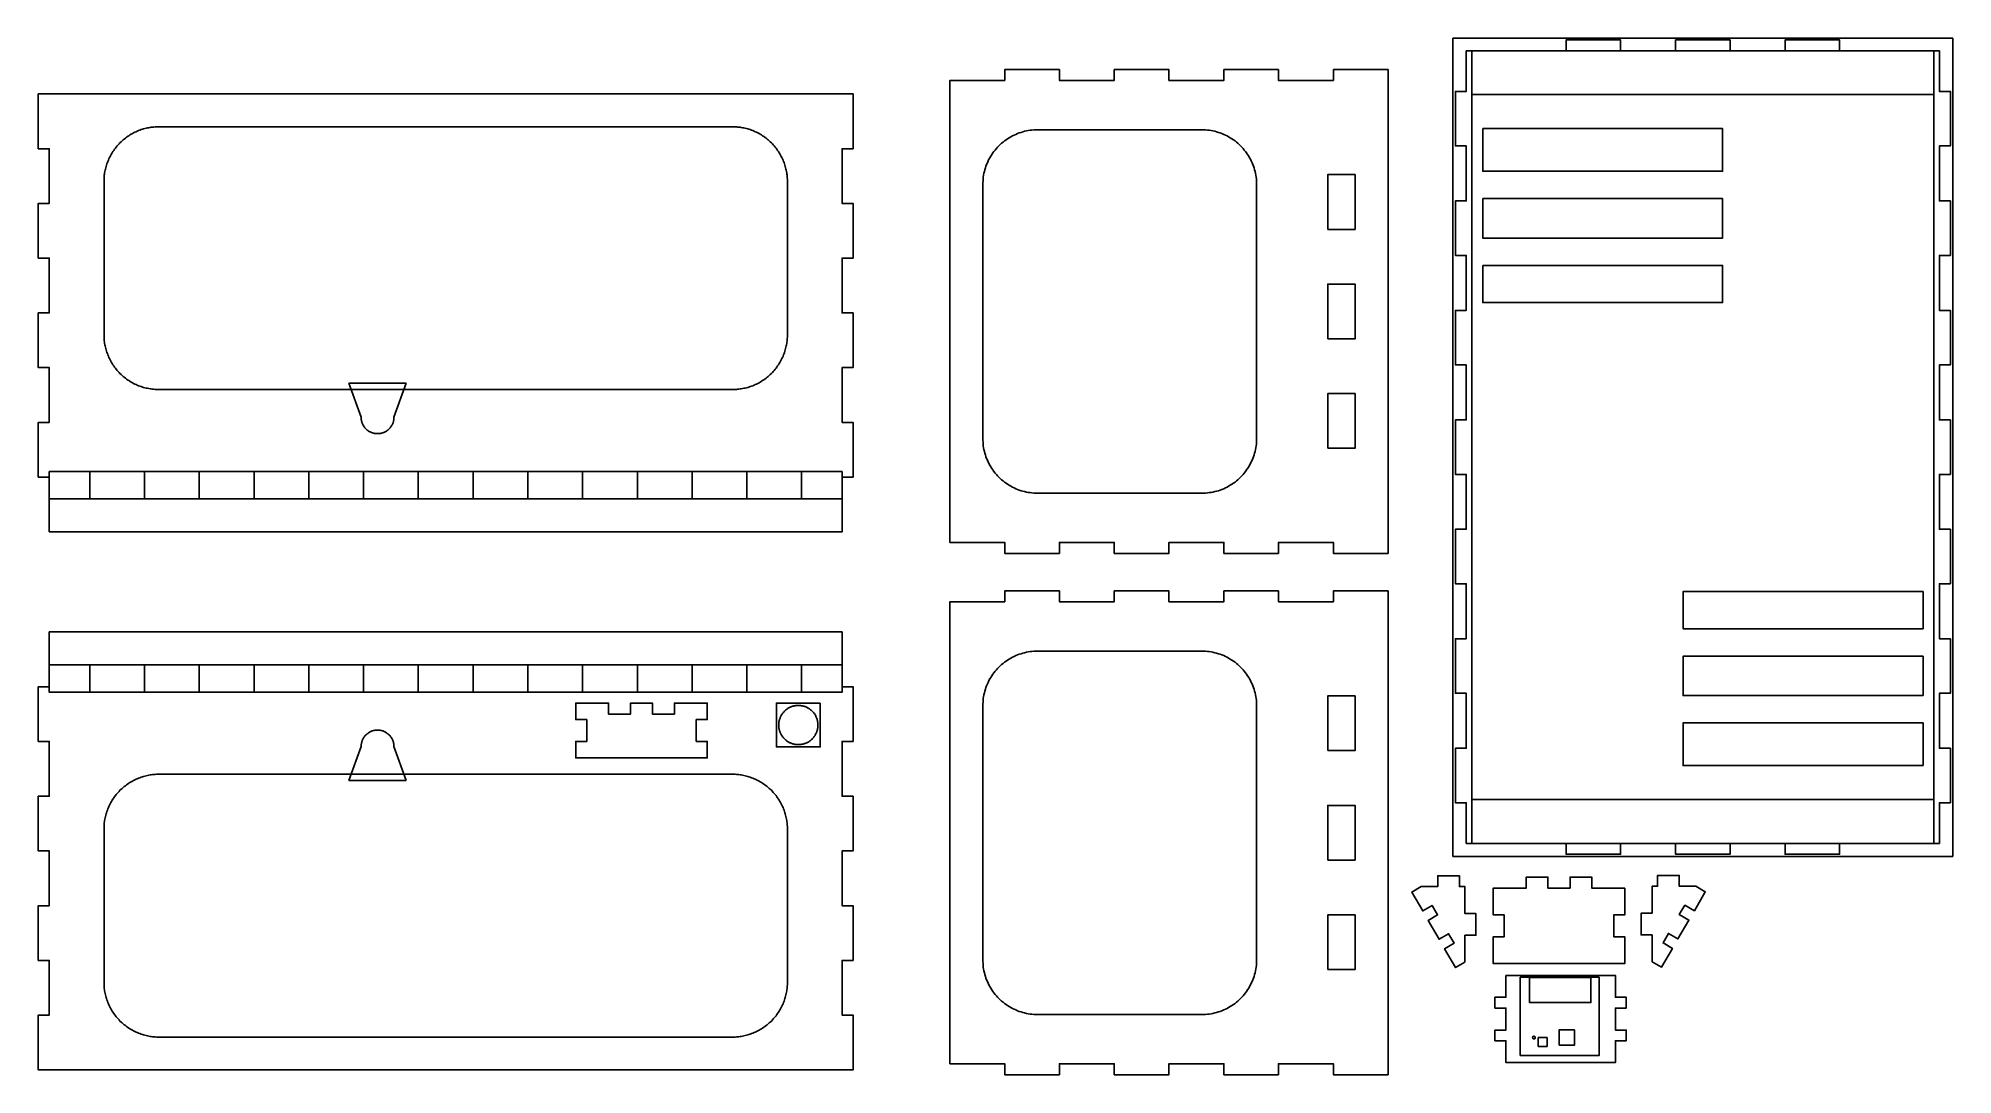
# Model space of a CAD drawing. Header units: millimetres. Extents: x -10 to 1738, y -4 to 942.
import ezdxf

# ---------------------------------------------------------------- set-up
doc = ezdxf.new("R2010")
doc.units = ezdxf.units.MM
doc.header["$MEASUREMENT"] = 0
for name, color, linetype, true_color in [('2D$base$enganches', 18, 'Continuous', 0x000000), ('2D$base$rebaje -20', 1, 'Continuous', 0xff0000), ('2D$base$rebaje 25mm', 1, 'Continuous', 0xff0000), ('2D$base$rebajes -2.5mm', 3, 'Continuous', 0x00ff00), ('2D$cuna', 18, 'Continuous', 0x000000), ('2D$cuna$Interiores', 5, 'Continuous', 0x0000ff), ('2D$cuna$rebaje 5mm', 1, 'Continuous', 0xff0000), ('2D$Panel de control', 18, 'Continuous', 0x000000), ('2D$Panel de control$interiores', 5, 'Continuous', 0x0000ff), ('2D$Panel de control$rebaje 2mm', 1, 'Continuous', 0xff0000)]:
    doc.layers.add(name, color=color, linetype=linetype, true_color=true_color)

msp = doc.modelspace()

# ---------------------------------------------------------------- linework, layer by layer
at = {"layer": '2D$base$enganches'}
msp.add_lwpolyline([(1293.9, 930.9), (1385, 930.9), (1385, 940.9), (1434.8, 940.9), (1434.8, 930.9), (1485, 930.9), (1485, 940.9), (1534.8, 940.9), (1534.8, 930.9), (1585, 930.9), (1585, 940.9), (1634.8, 940.9), (1634.8, 930.9), (1725.9, 930.9), (1725.9, 893.8), (1735.9, 893.8), (1735.9, 844), (1725.9, 844), (1725.9, 793.8), (1735.9, 793.8), (1735.9, 744), (1725.9, 744), (1725.9, 693.8), (1735.9, 693.8), (1735.9, 644), (1725.9, 644), (1725.9, 593.8), (1735.9, 593.8), (1735.9, 544), (1725.9, 544), (1725.9, 493.8), (1735.9, 493.8), (1735.9, 444), (1725.9, 444), (1725.9, 393.8), (1735.9, 393.8), (1735.9, 344), (1725.9, 344), (1725.9, 293.8), (1735.9, 293.8), (1735.9, 244), (1725.9, 244), (1725.9, 206.9), (1634.8, 206.9), (1634.8, 196.9), (1585, 196.9), (1585, 206.9), (1534.8, 206.9), (1534.8, 196.9), (1485, 196.9), (1485, 206.9), (1434.8, 206.9), (1434.8, 196.9), (1385, 196.9), (1385, 206.9), (1293.9, 206.9), (1293.9, 244), (1283.9, 244), (1283.9, 293.8), (1293.9, 293.8), (1293.9, 344), (1283.9, 344), (1283.9, 393.8), (1293.9, 393.8), (1293.9, 444), (1283.9, 444), (1283.9, 493.8), (1293.9, 493.8), (1293.9, 544), (1283.9, 544), (1283.9, 593.8), (1293.9, 593.8), (1293.9, 644), (1283.9, 644), (1283.9, 693.8), (1293.9, 693.8), (1293.9, 744), (1283.9, 744), (1283.9, 793.8), (1293.9, 793.8), (1293.9, 844), (1283.9, 844), (1283.9, 893.8), (1293.9, 893.8), (1293.9, 930.9)], dxfattribs=at)
at = {"layer": '2D$base$rebaje -20'}
for points in [[(1308.9, 859.9), (1308.9, 820.9), (1527.9, 820.9), (1527.9, 859.9), (1308.9, 859.9)], [(1308.9, 795.9), (1308.9, 759.9), (1527.9, 759.9), (1527.9, 795.9), (1308.9, 795.9)], [(1308.9, 734.9), (1308.9, 700.9), (1527.9, 700.9), (1527.9, 734.9), (1308.9, 734.9)], [(1710.9, 402.9), (1710.9, 436.9), (1491.9, 436.9), (1491.9, 402.9), (1710.9, 402.9)], [(1710.9, 341.9), (1710.9, 377.9), (1491.9, 377.9), (1491.9, 341.9), (1710.9, 341.9)], [(1710.9, 277.9), (1710.9, 316.9), (1491.9, 316.9), (1491.9, 277.9), (1710.9, 277.9)]]:
    msp.add_lwpolyline(points, dxfattribs=at)
at = {"layer": '2D$base$rebaje 25mm'}
for points in [[(1281.6, 195), (1738, 195), (1738, 942.4), (1281.6, 942.4), (1281.6, 195)], [(1298.9, 930.9), (1720.9, 930.9), (1720.9, 206.9), (1298.9, 206.9), (1298.9, 930.9)]]:
    msp.add_lwpolyline(points, dxfattribs=at)
at = {"layer": '2D$base$rebajes -2.5mm'}
for points in [[(1298.9, 930.9), (1298.9, 890.9), (1720.9, 890.9), (1720.9, 930.9), (1298.9, 930.9)], [(1298.9, 206.9), (1298.9, 246.9), (1720.9, 246.9), (1720.9, 206.9), (1298.9, 206.9)]]:
    msp.add_lwpolyline(points, dxfattribs=at)
at = {"layer": '2D$cuna'}
for points in [[(1222.4, 903.8), (1222.4, 481.8), (1222.4, 471.8), (1172.5, 471.8), (1172.5, 481.8), (1122.3, 481.8), (1122.3, 471.8), (1072.5, 471.8), (1072.5, 481.8), (1022.3, 481.8), (1022.3, 471.8), (972.5, 471.8), (972.5, 481.8), (922.3, 481.8), (922.3, 471.8), (872.5, 471.8), (872.5, 481.8), (822.4, 481.8), (822.4, 903.8), (872.5, 903.8), (872.5, 913.8), (922.3, 913.8), (922.3, 903.8), (972.5, 903.8), (972.5, 913.8), (1022.3, 913.8), (1022.3, 903.8), (1072.5, 903.8), (1072.5, 913.8), (1122.3, 913.8), (1122.3, 903.8), (1172.5, 903.8), (1172.5, 913.8), (1222.4, 913.8), (1222.4, 903.8)], [(0, 491.5), (724, 491.5), (724, 541.5), (734, 541.5), (734, 591.5), (724, 591.5), (724, 641.5), (734, 641.5), (734, 691.5), (724, 691.5), (724, 741.5), (734, 741.5), (734, 791.5), (724, 791.5), (724, 841.5), (734, 841.5), (734, 891.5), (724, 891.5), (0, 891.5), (-10, 891.5), (-10, 841.5), (0, 841.5), (0, 791.5), (-10, 791.5), (-10, 741.5), (0, 741.5), (0, 691.5), (-10, 691.5), (-10, 641.5), (0, 641.5), (0, 591.5), (-10, 591.5), (-10, 541.5), (0, 541.5), (0, 491.5)], [(1222.4, 427.6), (1222.4, 5.6), (1222.4, -4.4), (1172.5, -4.4), (1172.5, 5.6), (1122.3, 5.6), (1122.3, -4.4), (1072.5, -4.4), (1072.5, 5.6), (1022.3, 5.6), (1022.3, -4.4), (972.5, -4.4), (972.5, 5.6), (922.3, 5.6), (922.3, -4.4), (872.5, -4.4), (872.5, 5.6), (822.4, 5.6), (822.4, 427.6), (872.5, 427.6), (872.5, 437.6), (922.3, 437.6), (922.3, 427.6), (972.5, 427.6), (972.5, 437.6), (1022.3, 437.6), (1022.3, 427.6), (1072.5, 427.6), (1072.5, 437.6), (1122.3, 437.6), (1122.3, 427.6), (1172.5, 427.6), (1172.5, 437.6), (1222.4, 437.6), (1222.4, 427.6)], [(0, 400), (724, 400), (724, 350), (734, 350), (734, 300), (724, 300), (724, 250), (734, 250), (734, 200), (724, 200), (724, 150), (734, 150), (734, 100), (724, 100), (724, 50), (734, 50), (734, 0), (724, 0), (0, 0), (-10, 0), (-10, 50), (0, 50), (0, 100), (-10, 100), (-10, 150), (0, 150), (0, 200), (-10, 200), (-10, 250), (0, 250), (0, 300), (-10, 300), (-10, 350), (0, 350), (0, 400)]]:
    msp.add_lwpolyline(points, dxfattribs=at)
at = {"layer": '2D$cuna$Interiores'}
for points in [[(100, 621.5), (624, 621.5), (625.1, 621.5), (626.2, 621.6), (627.4, 621.6), (628.5, 621.7), (629.6, 621.8), (630.8, 622), (631.9, 622.2), (633.1, 622.4), (634.3, 622.6), (635.4, 622.8), (636.6, 623.1), (637.8, 623.4), (638.9, 623.8), (640.1, 624.2), (641.2, 624.6), (642.4, 625), (643.6, 625.5), (644.7, 626), (645.8, 626.5), (647, 627.1), (648.1, 627.7), (649.2, 628.3), (650.3, 629), (651.4, 629.7), (652.4, 630.4), (653.5, 631.1), (654.5, 631.9), (655.5, 632.7), (656.5, 633.5), (657.5, 634.4), (658.4, 635.3), (659.4, 636.2), (660.3, 637.1), (661.1, 638), (662, 639), (662.8, 640), (663.6, 641), (664.4, 642), (665.1, 643.1), (665.8, 644.2), (666.5, 645.2), (667.2, 646.3), (667.8, 647.4), (668.4, 648.6), (669, 649.7), (669.5, 650.8), (670, 652), (670.5, 653.1), (670.9, 654.3), (671.3, 655.4), (671.7, 656.6), (672.1, 657.8), (672.4, 658.9), (672.7, 660.1), (672.9, 661.3), (673.2, 662.4), (673.4, 663.6), (673.5, 664.7), (673.7, 665.9), (673.8, 667), (673.9, 668.2), (674, 669.3), (674, 670.4), (674, 671.5), (674, 811.5), (674, 812.6), (674, 813.7), (673.9, 814.9), (673.8, 816), (673.7, 817.2), (673.5, 818.3), (673.4, 819.5), (673.2, 820.6), (672.9, 821.8), (672.7, 822.9), (672.4, 824.1), (672.1, 825.3), (671.7, 826.4), (671.3, 827.6), (670.9, 828.8), (670.5, 829.9), (670, 831.1), (669.5, 832.2), (669, 833.4), (668.4, 834.5), (667.8, 835.6), (667.2, 836.7), (666.5, 837.8), (665.8, 838.9), (665.1, 839.9), (664.4, 841), (663.6, 842), (662.8, 843), (662, 844), (661.1, 845), (660.3, 845.9), (659.4, 846.9), (658.4, 847.8), (657.5, 848.7), (656.5, 849.5), (655.5, 850.3), (654.5, 851.1), (653.5, 851.9), (652.4, 852.7), (651.4, 853.4), (650.3, 854.1), (649.2, 854.7), (648.1, 855.3), (647, 855.9), (645.8, 856.5), (644.7, 857), (643.6, 857.5), (642.4, 858), (641.2, 858.4), (640.1, 858.9), (638.9, 859.2), (637.8, 859.6), (636.6, 859.9), (635.4, 860.2), (634.3, 860.5), (633.1, 860.7), (631.9, 860.9), (630.8, 861.1), (629.6, 861.2), (628.5, 861.3), (627.4, 861.4), (626.2, 861.5), (625.1, 861.5), (624, 861.5), (100, 861.5), (98.9, 861.5), (97.8, 861.5), (96.6, 861.4), (95.5, 861.3), (94.4, 861.2), (93.2, 861.1), (92.1, 860.9), (90.9, 860.7), (89.7, 860.5), (88.6, 860.2), (87.4, 859.9), (86.2, 859.6), (85.1, 859.2), (83.9, 858.9), (82.8, 858.4), (81.6, 858), (80.4, 857.5), (79.3, 857), (78.2, 856.5), (77, 855.9), (75.9, 855.3), (74.8, 854.7), (73.7, 854.1), (72.6, 853.4), (71.6, 852.7), (70.5, 851.9), (69.5, 851.1), (68.5, 850.3), (67.5, 849.5), (66.5, 848.7), (65.6, 847.8), (64.6, 846.9), (63.7, 845.9), (62.9, 845), (62, 844), (61.2, 843), (60.4, 842), (59.6, 841), (58.9, 839.9), (58.2, 838.9), (57.5, 837.8), (56.8, 836.7), (56.2, 835.6), (55.6, 834.5), (55, 833.4), (54.5, 832.2), (54, 831.1), (53.5, 829.9), (53.1, 828.8), (52.7, 827.6), (52.3, 826.4), (51.9, 825.3), (51.6, 824.1), (51.3, 822.9), (51.1, 821.8), (50.8, 820.6), (50.6, 819.5), (50.5, 818.3), (50.3, 817.2), (50.2, 816), (50.1, 814.9), (50, 813.7), (50, 812.6), (50, 811.5), (50, 671.5), (50, 670.4), (50, 669.3), (50.1, 668.2), (50.2, 667), (50.3, 665.9), (50.5, 664.7), (50.6, 663.6), (50.8, 662.4), (51.1, 661.3), (51.3, 660.1), (51.6, 658.9), (51.9, 657.8), (52.3, 656.6), (52.7, 655.4), (53.1, 654.3), (53.5, 653.1), (54, 652), (54.5, 650.8), (55, 649.7), (55.6, 648.6), (56.2, 647.4), (56.8, 646.3), (57.5, 645.2), (58.2, 644.2), (58.9, 643.1), (59.6, 642), (60.4, 641), (61.2, 640), (62, 639), (62.9, 638), (63.7, 637.1), (64.6, 636.2), (65.6, 635.3), (66.5, 634.4), (67.5, 633.5), (68.5, 632.7), (69.5, 631.9), (70.5, 631.1), (71.6, 630.4), (72.6, 629.7), (73.7, 629), (74.8, 628.3), (75.9, 627.7), (77, 627.1), (78.2, 626.5), (79.3, 626), (80.4, 625.5), (81.6, 625), (82.8, 624.6), (83.9, 624.2), (85.1, 623.8), (86.2, 623.4), (87.4, 623.1), (88.6, 622.8), (89.7, 622.6), (90.9, 622.4), (92.1, 622.2), (93.2, 622), (94.4, 621.8), (95.5, 621.7), (96.6, 621.6), (97.8, 621.6), (98.9, 621.5), (100, 621.5)], [(902.4, 858.8), (900.7, 858.8), (899, 858.7), (897.3, 858.5), (895.6, 858.3), (893.9, 858.1), (892.3, 857.7), (890.6, 857.4), (889, 856.9), (887.3, 856.4), (885.7, 855.9), (884.1, 855.3), (882.5, 854.6), (881, 853.9), (879.4, 853.2), (877.9, 852.4), (876.5, 851.5), (875, 850.6), (873.6, 849.6), (872.2, 848.6), (870.9, 847.6), (869.6, 846.5), (868.3, 845.3), (867.1, 844.1), (865.9, 842.9), (864.8, 841.6), (863.7, 840.3), (862.6, 839), (861.6, 837.6), (860.6, 836.2), (859.7, 834.8), (858.9, 833.3), (858, 831.8), (857.3, 830.3), (856.6, 828.7), (855.9, 827.1), (855.3, 825.5), (854.8, 823.9), (854.3, 822.3), (853.9, 820.6), (853.5, 819), (853.2, 817.3), (852.9, 815.6), (852.7, 813.9), (852.6, 812.2), (852.5, 810.5), (852.4, 808.8)], [(1052.4, 858.8), (902.4, 858.8)], [(1102.4, 808.8), (1102.4, 810.5), (1102.3, 812.2), (1102.2, 813.9), (1102, 815.6), (1101.7, 817.3), (1101.4, 819), (1101, 820.6), (1100.6, 822.3), (1100.1, 823.9), (1099.6, 825.5), (1099, 827.1), (1098.3, 828.7), (1097.6, 830.3), (1096.8, 831.8), (1096, 833.3), (1095.2, 834.8), (1094.2, 836.2), (1093.3, 837.6), (1092.3, 839), (1091.2, 840.3), (1090.1, 841.6), (1089, 842.9), (1087.8, 844.1), (1086.6, 845.3), (1085.3, 846.5), (1084, 847.6), (1082.7, 848.6), (1081.3, 849.6), (1079.9, 850.6), (1078.4, 851.5), (1076.9, 852.4), (1075.4, 853.2), (1073.9, 853.9), (1072.4, 854.6), (1070.8, 855.3), (1069.2, 855.9), (1067.6, 856.4), (1065.9, 856.9), (1064.3, 857.4), (1062.6, 857.7), (1060.9, 858.1), (1059.2, 858.3), (1057.6, 858.5), (1055.9, 858.7), (1054.1, 858.8), (1052.4, 858.8)], [(852.4, 808.8), (852.4, 576.8)], [(1102.4, 576.8), (1102.4, 808.8)], [(1167.4, 767.8), (1192.4, 767.8), (1192.4, 817.8), (1167.4, 817.8), (1167.4, 767.8)], [(1167.4, 667.8), (1192.4, 667.8), (1192.4, 717.8), (1167.4, 717.8), (1167.4, 667.8)], [(1167.4, 567.8), (1192.4, 567.8), (1192.4, 617.8), (1167.4, 617.8), (1167.4, 567.8)], [(852.4, 576.8), (852.5, 575.1), (852.6, 573.4), (852.7, 571.7), (852.9, 570), (853.2, 568.3), (853.5, 566.6), (853.9, 564.9), (854.3, 563.3), (854.8, 561.7), (855.3, 560), (855.9, 558.4), (856.6, 556.9), (857.3, 555.3), (858, 553.8), (858.9, 552.3), (859.7, 550.8), (860.6, 549.4), (861.6, 548), (862.6, 546.6), (863.7, 545.2), (864.8, 543.9), (865.9, 542.7), (867.1, 541.4), (868.3, 540.2), (869.6, 539.1), (870.9, 538), (872.2, 536.9), (873.6, 535.9), (875, 535), (876.5, 534.1), (877.9, 533.2), (879.4, 532.4), (881, 531.6), (882.5, 530.9), (884.1, 530.3), (885.7, 529.7), (887.3, 529.1), (889, 528.6), (890.6, 528.2), (892.3, 527.8), (893.9, 527.5), (895.6, 527.3), (897.3, 527), (899, 526.9), (900.7, 526.8), (902.4, 526.8)], [(1052.4, 526.8), (1054.1, 526.8), (1055.9, 526.9), (1057.6, 527), (1059.2, 527.3), (1060.9, 527.5), (1062.6, 527.8), (1064.3, 528.2), (1065.9, 528.6), (1067.6, 529.1), (1069.2, 529.7), (1070.8, 530.3), (1072.4, 530.9), (1073.9, 531.6), (1075.4, 532.4), (1076.9, 533.2), (1078.4, 534.1), (1079.9, 535), (1081.3, 535.9), (1082.7, 536.9), (1084, 538), (1085.3, 539.1), (1086.6, 540.2), (1087.8, 541.4), (1089, 542.7), (1090.1, 543.9), (1091.2, 545.2), (1092.3, 546.6), (1093.3, 548), (1094.2, 549.4), (1095.2, 550.8), (1096, 552.3), (1096.8, 553.8), (1097.6, 555.3), (1098.3, 556.9), (1099, 558.4), (1099.6, 560), (1100.1, 561.7), (1100.6, 563.3), (1101, 564.9), (1101.4, 566.6), (1101.7, 568.3), (1102, 570), (1102.2, 571.7), (1102.3, 573.4), (1102.4, 575.1), (1102.4, 576.8)], [(37, 546.5), (37, 521.5), (87, 521.5), (87, 546.5), (37, 546.5)], [(137, 546.5), (137, 521.5), (187, 521.5), (187, 546.5), (137, 546.5)], [(237, 546.5), (237, 521.5), (287, 521.5), (287, 546.5), (237, 546.5)], [(337, 546.5), (337, 521.5), (387, 521.5), (387, 546.5), (337, 546.5)], [(437, 546.5), (437, 521.5), (487, 521.5), (487, 546.5), (437, 546.5)], [(537, 546.5), (537, 521.5), (587, 521.5), (587, 546.5), (537, 546.5)], [(637, 546.5), (637, 521.5), (687, 521.5), (687, 546.5), (637, 546.5)], [(902.4, 526.8), (1052.4, 526.8)], [(37, 345), (37, 370), (87, 370), (87, 345), (37, 345)], [(137, 345), (137, 370), (187, 370), (187, 345), (137, 345)], [(237, 345), (237, 370), (287, 370), (287, 345), (237, 345)], [(337, 345), (337, 370), (387, 370), (387, 345), (337, 345)], [(437, 345), (437, 370), (487, 370), (487, 345), (437, 345)], [(537, 345), (537, 370), (587, 370), (587, 345), (537, 345)], [(637, 345), (637, 370), (687, 370), (687, 345), (637, 345)], [(902.4, 382.6), (900.7, 382.5), (899, 382.4), (897.3, 382.3), (895.6, 382.1), (893.9, 381.8), (892.3, 381.5), (890.6, 381.1), (889, 380.7), (887.3, 380.2), (885.7, 379.7), (884.1, 379.1), (882.5, 378.4), (881, 377.7), (879.4, 377), (877.9, 376.1), (876.5, 375.3), (875, 374.4), (873.6, 373.4), (872.2, 372.4), (870.9, 371.3), (869.6, 370.2), (868.3, 369.1), (867.1, 367.9), (865.9, 366.7), (864.8, 365.4), (863.7, 364.1), (862.6, 362.8), (861.6, 361.4), (860.6, 360), (859.7, 358.5), (858.9, 357.1), (858, 355.6), (857.3, 354), (856.6, 352.5), (855.9, 350.9), (855.3, 349.3), (854.8, 347.7), (854.3, 346.1), (853.9, 344.4), (853.5, 342.7), (853.2, 341.1), (852.9, 339.4), (852.7, 337.7), (852.6, 336), (852.5, 334.3), (852.4, 332.6)], [(1052.4, 382.6), (902.4, 382.6)], [(1102.4, 332.6), (1102.4, 334.3), (1102.3, 336), (1102.2, 337.7), (1102, 339.4), (1101.7, 341.1), (1101.4, 342.7), (1101, 344.4), (1100.6, 346.1), (1100.1, 347.7), (1099.6, 349.3), (1099, 350.9), (1098.3, 352.5), (1097.6, 354), (1096.8, 355.6), (1096, 357.1), (1095.2, 358.5), (1094.2, 360), (1093.3, 361.4), (1092.3, 362.8), (1091.2, 364.1), (1090.1, 365.4), (1089, 366.7), (1087.8, 367.9), (1086.6, 369.1), (1085.3, 370.2), (1084, 371.3), (1082.7, 372.4), (1081.3, 373.4), (1079.9, 374.4), (1078.4, 375.3), (1076.9, 376.1), (1075.4, 377), (1073.9, 377.7), (1072.4, 378.4), (1070.8, 379.1), (1069.2, 379.7), (1067.6, 380.2), (1065.9, 380.7), (1064.3, 381.1), (1062.6, 381.5), (1060.9, 381.8), (1059.2, 382.1), (1057.6, 382.3), (1055.9, 382.4), (1054.1, 382.5), (1052.4, 382.6)], [(590.8, 335), (600.8, 335), (600.8, 320), (590.8, 320), (590.8, 300), (600.8, 300), (600.8, 285), (480.8, 285), (480.8, 300), (490.8, 300), (490.8, 320), (480.8, 320), (480.8, 335), (510.8, 335), (510.8, 325), (530.8, 325), (530.8, 335), (550.8, 335), (550.8, 325), (570.8, 325), (570.8, 335), (590.8, 335)], [(672.2, 328.5), (672.7, 328.9), (673.2, 329.3), (673.7, 329.6), (674.2, 330), (674.7, 330.3), (675.3, 330.6), (675.8, 330.9), (676.4, 331.2), (676.9, 331.5), (677.5, 331.7), (678.1, 331.9), (678.7, 332.1), (679.3, 332.3), (679.9, 332.4), (680.5, 332.6), (681.1, 332.7), (681.7, 332.8), (682.3, 332.8), (683, 332.9), (683.6, 332.9), (684.2, 332.9), (684.8, 332.9), (685.4, 332.8), (686.1, 332.8), (686.7, 332.7), (687.3, 332.6), (687.9, 332.5), (688.5, 332.3), (689.1, 332.2), (689.7, 332), (690.3, 331.8), (690.9, 331.5), (691.4, 331.3), (692, 331), (692.5, 330.7), (693.1, 330.4), (693.6, 330.1), (694.1, 329.8), (694.6, 329.4), (695.1, 329), (695.6, 328.6), (696.1, 328.2), (696.5, 327.8), (697, 327.3), (697.4, 326.9), (697.8, 326.4), (698.2, 325.9), (698.6, 325.4), (698.9, 324.9), (699.2, 324.4), (699.6, 323.9), (699.9, 323.3), (700.1, 322.8), (700.4, 322.2), (700.6, 321.6), (700.9, 321), (701.1, 320.5), (701.2, 319.9), (701.4, 319.3), (701.5, 318.7), (701.6, 318), (701.7, 317.4), (701.8, 316.8), (701.9, 316.2), (701.9, 315.6), (701.9, 315), (701.9, 314.3), (701.9, 313.7), (701.8, 313.1), (701.7, 312.5), (701.6, 311.9), (701.5, 311.3), (701.4, 310.6), (701.2, 310), (701, 309.5), (700.8, 308.9), (700.6, 308.3), (700.4, 307.7), (700.1, 307.1), (699.8, 306.6), (699.5, 306), (699.2, 305.5), (698.9, 305), (698.5, 304.5), (698.1, 304), (697.7, 303.5), (697.3, 303), (696.9, 302.6), (696.5, 302.1), (696, 301.7), (695.5, 301.3), (695.1, 300.9), (694.6, 300.5), (694.1, 300.2), (693.5, 299.8), (693, 299.5), (692.5, 299.2), (691.9, 298.9), (691.3, 298.7), (690.8, 298.4), (690.2, 298.2), (689.6, 298), (689, 297.8), (688.4, 297.6), (687.8, 297.5), (687.2, 297.4), (686.6, 297.3), (686, 297.2), (685.3, 297.1), (684.7, 297.1), (684.1, 297.1), (683.5, 297.1), (682.9, 297.1), (682.2, 297.2), (681.6, 297.3), (681, 297.3), (680.4, 297.5), (679.8, 297.6), (679.2, 297.7), (678.6, 297.9), (678, 298.1), (677.4, 298.3), (676.9, 298.6), (676.3, 298.8), (675.7, 299.1), (675.2, 299.4), (674.6, 299.7), (674.1, 300.1), (673.6, 300.4), (673.1, 300.8), (672.6, 301.2), (672.2, 301.6), (671.7, 302), (671.2, 302.4), (670.8, 302.9), (670.4, 303.3), (670, 303.8), (669.6, 304.3), (669.3, 304.8), (668.9, 305.3), (668.6, 305.9), (668.3, 306.4), (668, 307), (667.7, 307.5), (667.5, 308.1), (667.3, 308.7), (667, 309.2), (666.9, 309.8), (666.7, 310.4), (666.5, 311), (666.4, 311.6), (666.3, 312.3), (666.2, 312.9), (666.2, 313.5), (666.1, 314.1), (666.1, 314.7), (666.1, 315.4), (666.1, 316), (666.2, 316.6), (666.2, 317.2), (666.3, 317.8), (666.4, 318.4), (666.6, 319.1), (666.7, 319.7), (666.9, 320.3), (667.1, 320.8), (667.3, 321.4), (667.5, 322), (667.8, 322.6), (668, 323.1), (668.3, 323.7), (668.6, 324.2), (669, 324.7), (669.3, 325.3), (669.7, 325.8), (670.1, 326.3), (670.5, 326.7), (670.9, 327.2), (671.3, 327.6), (671.8, 328.1), (672.2, 328.5)], [(852.4, 332.6), (852.4, 100.6)], [(1102.4, 100.6), (1102.4, 332.6)], [(1167.4, 291.6), (1192.4, 291.6), (1192.4, 341.6), (1167.4, 341.6), (1167.4, 291.6)], [(100, 270), (624, 270), (625.1, 270), (626.2, 270), (627.4, 269.9), (628.5, 269.8), (629.6, 269.7), (630.8, 269.5), (631.9, 269.4), (633.1, 269.2), (634.3, 268.9), (635.4, 268.7), (636.6, 268.4), (637.8, 268.1), (638.9, 267.7), (640.1, 267.3), (641.2, 266.9), (642.4, 266.5), (643.6, 266), (644.7, 265.5), (645.8, 265), (647, 264.4), (648.1, 263.8), (649.2, 263.2), (650.3, 262.5), (651.4, 261.8), (652.4, 261.1), (653.5, 260.4), (654.5, 259.6), (655.5, 258.8), (656.5, 258), (657.5, 257.1), (658.4, 256.3), (659.4, 255.4), (660.3, 254.4), (661.1, 253.5), (662, 252.5), (662.8, 251.5), (663.6, 250.5), (664.4, 249.5), (665.1, 248.4), (665.8, 247.4), (666.5, 246.3), (667.2, 245.2), (667.8, 244.1), (668.4, 243), (669, 241.8), (669.5, 240.7), (670, 239.6), (670.5, 238.4), (670.9, 237.2), (671.3, 236.1), (671.7, 234.9), (672.1, 233.8), (672.4, 232.6), (672.7, 231.4), (672.9, 230.3), (673.2, 229.1), (673.4, 227.9), (673.5, 226.8), (673.7, 225.6), (673.8, 224.5), (673.9, 223.4), (674, 222.2), (674, 221.1), (674, 220), (674, 80), (674, 78.9), (674, 77.8), (673.9, 76.6), (673.8, 75.5), (673.7, 74.4), (673.5, 73.2), (673.4, 72.1), (673.2, 70.9), (672.9, 69.7), (672.7, 68.6), (672.4, 67.4), (672.1, 66.2), (671.7, 65.1), (671.3, 63.9), (670.9, 62.8), (670.5, 61.6), (670, 60.4), (669.5, 59.3), (669, 58.2), (668.4, 57), (667.8, 55.9), (667.2, 54.8), (666.5, 53.7), (665.8, 52.6), (665.1, 51.6), (664.4, 50.5), (663.6, 49.5), (662.8, 48.5), (662, 47.5), (661.1, 46.5), (660.3, 45.6), (659.4, 44.6), (658.4, 43.7), (657.5, 42.9), (656.5, 42), (655.5, 41.2), (654.5, 40.4), (653.5, 39.6), (652.4, 38.9), (651.4, 38.2), (650.3, 37.5), (649.2, 36.8), (648.1, 36.2), (647, 35.6), (645.8, 35), (644.7, 34.5), (643.6, 34), (642.4, 33.5), (641.2, 33.1), (640.1, 32.7), (638.9, 32.3), (637.8, 31.9), (636.6, 31.6), (635.4, 31.3), (634.3, 31.1), (633.1, 30.8), (631.9, 30.6), (630.8, 30.5), (629.6, 30.3), (628.5, 30.2), (627.4, 30.1), (626.2, 30), (625.1, 30), (624, 30), (100, 30), (98.9, 30), (97.8, 30), (96.6, 30.1), (95.5, 30.2), (94.4, 30.3), (93.2, 30.5), (92.1, 30.6), (90.9, 30.8), (89.7, 31.1), (88.6, 31.3), (87.4, 31.6), (86.2, 31.9), (85.1, 32.3), (83.9, 32.7), (82.8, 33.1), (81.6, 33.5), (80.4, 34), (79.3, 34.5), (78.2, 35), (77, 35.6), (75.9, 36.2), (74.8, 36.8), (73.7, 37.5), (72.6, 38.2), (71.6, 38.9), (70.5, 39.6), (69.5, 40.4), (68.5, 41.2), (67.5, 42), (66.5, 42.9), (65.6, 43.7), (64.6, 44.6), (63.7, 45.6), (62.9, 46.5), (62, 47.5), (61.2, 48.5), (60.4, 49.5), (59.6, 50.5), (58.9, 51.6), (58.2, 52.6), (57.5, 53.7), (56.8, 54.8), (56.2, 55.9), (55.6, 57), (55, 58.2), (54.5, 59.3), (54, 60.4), (53.5, 61.6), (53.1, 62.8), (52.7, 63.9), (52.3, 65.1), (51.9, 66.2), (51.6, 67.4), (51.3, 68.6), (51.1, 69.7), (50.8, 70.9), (50.6, 72.1), (50.5, 73.2), (50.3, 74.4), (50.2, 75.5), (50.1, 76.6), (50, 77.8), (50, 78.9), (50, 80), (50, 220), (50, 221.1), (50, 222.2), (50.1, 223.4), (50.2, 224.5), (50.3, 225.6), (50.5, 226.8), (50.6, 227.9), (50.8, 229.1), (51.1, 230.3), (51.3, 231.4), (51.6, 232.6), (51.9, 233.8), (52.3, 234.9), (52.7, 236.1), (53.1, 237.2), (53.5, 238.4), (54, 239.6), (54.5, 240.7), (55, 241.8), (55.6, 243), (56.2, 244.1), (56.8, 245.2), (57.5, 246.3), (58.2, 247.4), (58.9, 248.4), (59.6, 249.5), (60.4, 250.5), (61.2, 251.5), (62, 252.5), (62.9, 253.5), (63.7, 254.4), (64.6, 255.4), (65.6, 256.3), (66.5, 257.1), (67.5, 258), (68.5, 258.8), (69.5, 259.6), (70.5, 260.4), (71.6, 261.1), (72.6, 261.8), (73.7, 262.5), (74.8, 263.2), (75.9, 263.8), (77, 264.4), (78.2, 265), (79.3, 265.5), (80.4, 266), (81.6, 266.5), (82.8, 266.9), (83.9, 267.3), (85.1, 267.7), (86.2, 268.1), (87.4, 268.4), (88.6, 268.7), (89.7, 268.9), (90.9, 269.2), (92.1, 269.4), (93.2, 269.5), (94.4, 269.7), (95.5, 269.8), (96.6, 269.9), (97.8, 270), (98.9, 270), (100, 270)], [(1167.4, 191.6), (1192.4, 191.6), (1192.4, 241.6), (1167.4, 241.6), (1167.4, 191.6)], [(1167.4, 91.6), (1192.4, 91.6), (1192.4, 141.6), (1167.4, 141.6), (1167.4, 91.6)], [(852.4, 100.6), (852.5, 98.9), (852.6, 97.1), (852.7, 95.4), (852.9, 93.8), (853.2, 92.1), (853.5, 90.4), (853.9, 88.7), (854.3, 87.1), (854.8, 85.4), (855.3, 83.8), (855.9, 82.2), (856.6, 80.6), (857.3, 79.1), (858, 77.6), (858.9, 76.1), (859.7, 74.6), (860.6, 73.1), (861.6, 71.7), (862.6, 70.3), (863.7, 69), (864.8, 67.7), (865.9, 66.4), (867.1, 65.2), (868.3, 64), (869.6, 62.9), (870.9, 61.8), (872.2, 60.7), (873.6, 59.7), (875, 58.8), (876.5, 57.8), (877.9, 57), (879.4, 56.2), (881, 55.4), (882.5, 54.7), (884.1, 54), (885.7, 53.4), (887.3, 52.9), (889, 52.4), (890.6, 52), (892.3, 51.6), (893.9, 51.3), (895.6, 51), (897.3, 50.8), (899, 50.7), (900.7, 50.6), (902.4, 50.6)], [(1052.4, 50.6), (1054.1, 50.6), (1055.9, 50.7), (1057.6, 50.8), (1059.2, 51), (1060.9, 51.3), (1062.6, 51.6), (1064.3, 52), (1065.9, 52.4), (1067.6, 52.9), (1069.2, 53.4), (1070.8, 54), (1072.4, 54.7), (1073.9, 55.4), (1075.4, 56.2), (1076.9, 57), (1078.4, 57.8), (1079.9, 58.8), (1081.3, 59.7), (1082.7, 60.7), (1084, 61.8), (1085.3, 62.9), (1086.6, 64), (1087.8, 65.2), (1089, 66.4), (1090.1, 67.7), (1091.2, 69), (1092.3, 70.3), (1093.3, 71.7), (1094.2, 73.1), (1095.2, 74.6), (1096, 76.1), (1096.8, 77.6), (1097.6, 79.1), (1098.3, 80.6), (1099, 82.2), (1099.6, 83.8), (1100.1, 85.4), (1100.6, 87.1), (1101, 88.7), (1101.4, 90.4), (1101.7, 92.1), (1102, 93.8), (1102.2, 95.4), (1102.3, 97.1), (1102.4, 98.9), (1102.4, 100.6)], [(902.4, 50.6), (1052.4, 50.6)]]:
    msp.add_lwpolyline(points, dxfattribs=at)
at = {"layer": '2D$cuna$rebaje 5mm'}
for points in [[(273.5, 627.2), (326, 627.2)], [(284.7, 596.2), (273.5, 627.2)], [(326, 627.2), (314.7, 596.2)], [(314.7, 596.2), (314.7, 595.7), (314.7, 595.2), (314.7, 594.7), (314.6, 594.1), (314.5, 593.6), (314.4, 593.1), (314.3, 592.6), (314.2, 592.1), (314, 591.6), (313.9, 591.1), (313.7, 590.6), (313.5, 590.2), (313.3, 589.7), (313.1, 589.2), (312.8, 588.8), (312.5, 588.3), (312.3, 587.9), (312, 587.4), (311.7, 587), (311.3, 586.6), (311, 586.2), (310.6, 585.8), (310.3, 585.5), (309.9, 585.1), (309.5, 584.8), (309.1, 584.4), (308.7, 584.1), (308.3, 583.8), (307.9, 583.5), (307.4, 583.3), (307, 583), (306.5, 582.8), (306, 582.5), (305.6, 582.3), (305.1, 582.1), (304.6, 582), (304.1, 581.8), (303.6, 581.7), (303.1, 581.5), (302.6, 581.4), (302.1, 581.3), (301.6, 581.3), (301, 581.2), (300.5, 581.2), (300, 581.2), (299.5, 581.2), (299, 581.2), (298.5, 581.2), (297.9, 581.3), (297.4, 581.3), (296.9, 581.4), (296.4, 581.5), (295.9, 581.7), (295.4, 581.8), (294.9, 582), (294.4, 582.1), (293.9, 582.3), (293.5, 582.5), (293, 582.8), (292.5, 583), (292.1, 583.3), (291.6, 583.5), (291.2, 583.8), (290.8, 584.1), (290.4, 584.4), (290, 584.8), (289.6, 585.1), (289.2, 585.5), (288.8, 585.8), (288.5, 586.2), (288.2, 586.6), (287.8, 587), (287.5, 587.4), (287.2, 587.9), (287, 588.3), (286.7, 588.8), (286.4, 589.2), (286.2, 589.7), (286, 590.2), (285.8, 590.6), (285.6, 591.1), (285.5, 591.6), (285.3, 592.1), (285.2, 592.6), (285.1, 593.1), (285, 593.6), (284.9, 594.1), (284.8, 594.7), (284.8, 595.2), (284.8, 595.7), (284.7, 596.2)], [(0, 521.5), (724, 521.5), (724, 546.5), (0, 546.5), (0, 521.5)], [(0, 370), (724, 370), (724, 345), (0, 345), (0, 370)], [(704, 335), (664, 335), (664, 295), (704, 295), (704, 335)], [(314.7, 295.3), (314.7, 295.8), (314.7, 296.3), (314.7, 296.9), (314.6, 297.4), (314.5, 297.9), (314.4, 298.4), (314.3, 298.9), (314.2, 299.4), (314, 299.9), (313.9, 300.4), (313.7, 300.9), (313.5, 301.4), (313.3, 301.8), (313.1, 302.3), (312.8, 302.8), (312.5, 303.2), (312.3, 303.6), (312, 304.1), (311.7, 304.5), (311.3, 304.9), (311, 305.3), (310.6, 305.7), (310.3, 306), (309.9, 306.4), (309.5, 306.7), (309.1, 307.1), (308.7, 307.4), (308.3, 307.7), (307.9, 308), (307.4, 308.3), (307, 308.5), (306.5, 308.8), (306, 309), (305.6, 309.2), (305.1, 309.4), (304.6, 309.6), (304.1, 309.7), (303.6, 309.9), (303.1, 310), (302.6, 310.1), (302.1, 310.2), (301.6, 310.3), (301, 310.3), (300.5, 310.3), (300, 310.4), (299.5, 310.4), (299, 310.3), (298.5, 310.3), (297.9, 310.3), (297.4, 310.2), (296.9, 310.1), (296.4, 310), (295.9, 309.9), (295.4, 309.7), (294.9, 309.6), (294.4, 309.4), (293.9, 309.2), (293.5, 309), (293, 308.8), (292.5, 308.5), (292.1, 308.3), (291.6, 308), (291.2, 307.7), (290.8, 307.4), (290.4, 307.1), (290, 306.7), (289.6, 306.4), (289.2, 306), (288.8, 305.7), (288.5, 305.3), (288.2, 304.9), (287.8, 304.5), (287.5, 304.1), (287.2, 303.6), (287, 303.2), (286.7, 302.8), (286.4, 302.3), (286.2, 301.8), (286, 301.4), (285.8, 300.9), (285.6, 300.4), (285.5, 299.9), (285.3, 299.4), (285.2, 298.9), (285.1, 298.4), (285, 297.9), (284.9, 297.4), (284.8, 296.9), (284.8, 296.3), (284.8, 295.8), (284.7, 295.3)], [(284.7, 295.3), (273.5, 264.4)], [(326, 264.4), (314.7, 295.3)], [(273.5, 264.4), (326, 264.4)]]:
    msp.add_lwpolyline(points, dxfattribs=at)
at = {"layer": '2D$Panel de control'}
for points in [[(1252.7, 167.4), (1244.1, 162.4), (1254.1, 145.2), (1262.7, 150.2), (1267.7, 141.5), (1259.1, 136.5), (1269.1, 119.3), (1277.7, 124.3), (1282.7, 115.7), (1274.1, 110.7), (1284.1, 93.4), (1292.7, 98.4), (1292.7, 123), (1302.7, 123), (1302.7, 142.8), (1292.7, 142.8), (1292.7, 167.4), (1287.6, 167.4), (1287.6, 177.4), (1267.8, 177.4), (1267.8, 167.4), (1252.7, 167.4)], [(1438.5, 166.1), (1438.5, 141.6), (1428.5, 141.6), (1428.5, 121.6), (1438.5, 121.6), (1438.5, 97.1), (1318.5, 97.1), (1318.5, 121.6), (1328.5, 121.6), (1328.5, 141.6), (1318.5, 141.6), (1318.5, 166.1), (1348.6, 166.1), (1348.6, 176.1), (1368.4, 176.1), (1368.4, 166.1), (1388.6, 166.1), (1388.6, 176.1), (1408.4, 176.1), (1408.4, 166.1), (1438.5, 166.1)], [(1503.5, 167.7), (1512.1, 162.7), (1502.1, 145.4), (1493.5, 150.4), (1488.4, 141.8), (1497.1, 136.8), (1487.1, 119.6), (1478.5, 124.6), (1473.5, 115.9), (1482.1, 110.9), (1472.1, 93.7), (1463.5, 98.7), (1463.5, 123.3), (1453.5, 123.3), (1453.5, 143.1), (1463.5, 143.1), (1463.5, 167.7), (1468.6, 167.7), (1468.6, 177.7), (1488.4, 177.7), (1488.4, 167.7), (1503.5, 167.7)], [(1330, 86.3), (1430, 86.3), (1430, 66.3), (1440, 66.3), (1440, 56.5), (1430, 56.5), (1430, 36.4), (1440, 36.4), (1440, 26.6), (1430, 26.6), (1430, 6.6), (1330, 6.6), (1330, 26.6), (1320, 26.6), (1320, 36.4), (1330, 36.4), (1330, 56.5), (1320, 56.5), (1320, 66.3), (1330, 66.3), (1330, 86.3)]]:
    msp.add_lwpolyline(points, dxfattribs=at)
at = {"layer": '2D$Panel de control$interiores'}
for points in [[(1351.6, 84.5), (1407.6, 84.5), (1407.6, 61.5), (1351.6, 61.5), (1351.6, 84.5)], [(1378.6, 22.5), (1392.6, 22.5), (1392.6, 36.5), (1378.6, 36.5), (1378.6, 22.5)], [(1356.8, 29.5), (1356.8, 29.5), (1356.8, 29.6), (1356.8, 29.6), (1356.8, 29.6), (1356.8, 29.7), (1356.8, 29.7), (1356.8, 29.8), (1356.8, 29.8), (1356.8, 29.9), (1356.8, 29.9), (1356.7, 29.9), (1356.7, 30), (1356.7, 30), (1356.7, 30), (1356.7, 30.1), (1356.7, 30.1), (1356.6, 30.2), (1356.6, 30.2), (1356.6, 30.2), (1356.6, 30.3), (1356.5, 30.3), (1356.5, 30.3), (1356.5, 30.3), (1356.4, 30.4), (1356.4, 30.4), (1356.4, 30.4), (1356.3, 30.5), (1356.3, 30.5), (1356.3, 30.5), (1356.2, 30.5), (1356.2, 30.5), (1356.2, 30.6), (1356.1, 30.6), (1356.1, 30.6), (1356, 30.6), (1356, 30.6), (1356, 30.6), (1355.9, 30.6), (1355.9, 30.7), (1355.8, 30.7), (1355.8, 30.7), (1355.8, 30.7), (1355.7, 30.7), (1355.7, 30.7), (1355.6, 30.7), (1355.6, 30.7), (1355.6, 30.7), (1355.5, 30.7), (1355.5, 30.7), (1355.4, 30.7), (1355.4, 30.7), (1355.3, 30.7), (1355.3, 30.6), (1355.3, 30.6), (1355.2, 30.6), (1355.2, 30.6), (1355.2, 30.6), (1355.1, 30.6), (1355.1, 30.6), (1355, 30.5), (1355, 30.5), (1355, 30.5), (1354.9, 30.5), (1354.9, 30.4), (1354.9, 30.4), (1354.8, 30.4), (1354.8, 30.4), (1354.8, 30.3), (1354.7, 30.3), (1354.7, 30.3), (1354.7, 30.2), (1354.7, 30.2), (1354.6, 30.2), (1354.6, 30.1), (1354.6, 30.1), (1354.6, 30.1), (1354.6, 30), (1354.5, 30), (1354.5, 30), (1354.5, 29.9), (1354.5, 29.9), (1354.5, 29.8), (1354.5, 29.8), (1354.5, 29.8), (1354.4, 29.7), (1354.4, 29.7), (1354.4, 29.6), (1354.4, 29.6), (1354.4, 29.5), (1354.4, 29.5), (1354.4, 29.5), (1354.4, 29.4), (1354.4, 29.4), (1354.4, 29.3), (1354.4, 29.3), (1354.4, 29.3), (1354.5, 29.2), (1354.5, 29.2), (1354.5, 29.1), (1354.5, 29.1), (1354.5, 29.1), (1354.5, 29), (1354.5, 29), (1354.6, 28.9), (1354.6, 28.9), (1354.6, 28.9), (1354.6, 28.8), (1354.6, 28.8), (1354.7, 28.8), (1354.7, 28.7), (1354.7, 28.7), (1354.7, 28.7), (1354.8, 28.6), (1354.8, 28.6), (1354.8, 28.6), (1354.9, 28.6), (1354.9, 28.5), (1354.9, 28.5), (1355, 28.5), (1355, 28.5), (1355, 28.4), (1355.1, 28.4), (1355.1, 28.4), (1355.2, 28.4), (1355.2, 28.4), (1355.2, 28.3), (1355.3, 28.3), (1355.3, 28.3), (1355.3, 28.3), (1355.4, 28.3), (1355.4, 28.3), (1355.5, 28.3), (1355.5, 28.3), (1355.6, 28.3), (1355.6, 28.3), (1355.6, 28.3), (1355.7, 28.3), (1355.7, 28.3), (1355.8, 28.3), (1355.8, 28.3), (1355.8, 28.3), (1355.9, 28.3), (1355.9, 28.3), (1356, 28.3), (1356, 28.3), (1356, 28.4), (1356.1, 28.4), (1356.1, 28.4), (1356.2, 28.4), (1356.2, 28.4), (1356.2, 28.4), (1356.3, 28.5), (1356.3, 28.5), (1356.3, 28.5), (1356.4, 28.5), (1356.4, 28.6), (1356.4, 28.6), (1356.5, 28.6), (1356.5, 28.7), (1356.5, 28.7), (1356.6, 28.7), (1356.6, 28.7), (1356.6, 28.8), (1356.6, 28.8), (1356.7, 28.8), (1356.7, 28.9), (1356.7, 28.9), (1356.7, 29), (1356.7, 29), (1356.7, 29), (1356.8, 29.1), (1356.8, 29.1), (1356.8, 29.2), (1356.8, 29.2), (1356.8, 29.2), (1356.8, 29.3), (1356.8, 29.3), (1356.8, 29.4), (1356.8, 29.4), (1356.8, 29.4), (1356.8, 29.5)], [(1359.6, 21.5), (1359.6, 29.5), (1367.6, 29.5), (1367.6, 21.5), (1359.6, 21.5)]]:
    msp.add_lwpolyline(points, dxfattribs=at)
at = {"layer": '2D$Panel de control$rebaje 2mm'}
msp.add_lwpolyline([(1343.2, 13), (1415.2, 13), (1415.2, 84.6), (1343.2, 84.6), (1343.2, 13)], dxfattribs=at)

doc.saveas('drawing.dxf')
